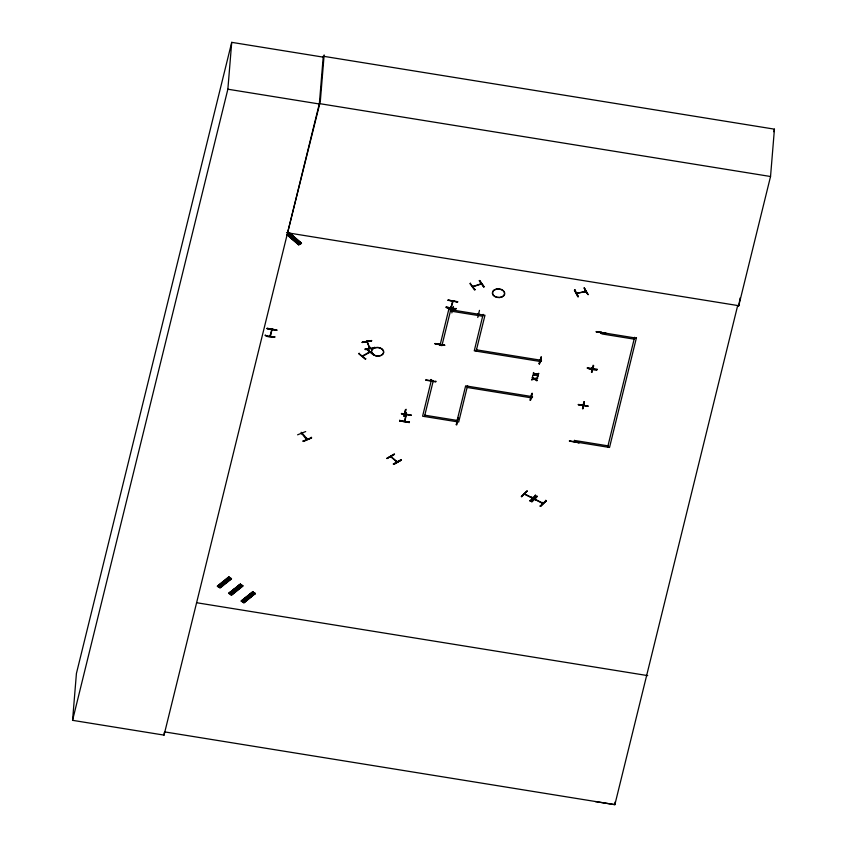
<?xml version="1.0" encoding="UTF-8"?>
<svg xmlns="http://www.w3.org/2000/svg" width="847" height="847" viewBox="0 0 847 847"><rect width="100%" height="100%" fill="white"/><g stroke="black" fill="none" stroke-linecap="round" stroke-linejoin="round"><path stroke-width="1.27" d="M472.637 286.54L473.769 286.445L472.795 286.455M481.509 283.925L480.535 284.243L480.418 283.533M404.982 420.8L404.368 421.234M439.402 345.29L440.048 344.782M574.128 441.594L574.361 440.355M592.233 368.773L592.053 367.884M600.735 333.464L600.894 332.162L601.201 333.39M270.468 335.708L270.108 335.01M271.982 330.235L271.718 329.547M272.067 329.705L270.331 336.174M72.567 720.331L227.864 89.21L319.34 103.99L323.268 56.251L774.433 129.157L770.537 176.504L319.372 103.599L164.043 735.111L72.567 720.331L76.421 673.471L231.718 42.35L323.194 57.13M164.043 735.111L164.254 732.507M227.864 89.21L231.718 42.35M274.894 336.735C275.254 338.472 264.37 336.471 265.227 335.02M267.059 328.721L276.821 330.044L267.101 328.318M271.845 330.351L271.919 329.599M324.136 54.917L320.314 101.386L287.578 232.798M297.593 434.818L305.693 431.557M302.188 433.675L301.511 433.6M302.04 434.098L302.464 433.558M311.304 437.211L311.58 437.931L303.448 441.478L303.173 440.758M307.27 439.17C292.67 421.584 309.102 443.997 306.487 438.291M306.773 438.164L306.455 438.778M359.213 353.178L358.779 353.802L365.311 359.223L365.756 358.599M371.621 340.505L362.22 342.135M363.31 355.973L363.427 355.412M374.533 347.228L374.66 347.99L365.258 349.62L365.131 348.858M369.631 348.466L366.804 341.066M366.529 349.292L373.474 354.48L366.613 348.9M367.037 342.432L367.429 341.69M367.397 342.442L367.492 341.595M369.324 352.543L368.911 351.897M369.345 347.789L369.398 347.101M369.959 348.403L369.726 347.048M369.281 347.873L369.853 347.101M386.963 458.449L394.458 454.024L386.984 458.195M391.621 456.554L391.25 457.136M393.739 464.357L401.213 460.196L393.749 464.4L393.421 463.711M396.756 461.403L396.332 460.99M399.742 420.165L399.615 420.927M396.29 461.477L396.587 460.842M401.425 413.844L411.208 415.072L401.52 413.452M400.896 459.54L401.224 460.239M404.337 416.385L405.565 409.535L403.807 416.29L404.337 416.385L406.094 409.27M406.348 412.595L406.211 413.347L405.173 413.135M406.285 414.935L406.433 414.67M409.302 422.526L399.625 420.885L409.302 422.537L409.429 421.774M426.157 379.541L426.03 380.303M431.028 379.477L430.784 380.61M431.345 380.165L431.134 380.769L431.367 379.53M467.565 385.576L458.693 422.039L422.6 416.205L431.472 379.742M434.987 343.924L444.77 345.153L435.083 343.543M426.041 380.229L435.718 381.912L435.845 381.15M446.231 306.783C445.353 308.287 456.289 310.108 455.919 308.393M457.602 302.061L447.957 300.05L457.698 301.691M450.763 309.727L441.933 345.608L440.048 345.301L448.921 308.837M450.953 307.26L451.102 306.709M451.472 306.72L451.207 308.001M453.452 306.487L451.832 312.892M452.679 309.356L453.039 310.182M453.05 310.14L453.251 309.409M456.194 421.457L456.11 420.631M458.513 418.143L458.005 417.666L456.798 424.855L456.289 424.379M470.466 283.12L469.947 283.66L474.521 289.96L475.04 289.409M477.761 317.477L479.476 310.362M478.629 313.993L478.079 313.655M478.142 313.422L478.576 313.962M481.17 283.014L481.35 284.02M481.403 283.025L481.117 283.703M476.512 349.239L476.459 349.822L541.106 360.271L540.778 361.574L474.256 350.827L483.129 314.364M484.198 286.805L479.582 280.473L483.743 286.572M521.688 496.744L527.162 490.837M537.062 379.922L536.892 380.854L534.573 379.318L531.81 379.625M531.778 380.017L531.937 379.117M530.476 399.975L532.17 393.516L530.508 400.345L529.968 400.25L531.694 393.527M534.161 378.577L532.318 377.794L532.488 376.862M538.141 375.549L537.972 376.481L535.643 374.946L532.848 375.655L533.007 374.755M535.23 374.215L533.398 373.432L533.557 372.5M532.255 393.241L531.694 393.537M532.519 396.565L532.414 397.285L531.429 397.179M535.23 378.715L537.591 378.048L534.775 378.376M525.458 493.865L525.14 494.5L524.314 494.076M536.299 374.353L538.66 373.686L535.855 374.014M537.464 378.556L537.623 377.656M538.533 374.194L538.692 373.294M541.222 356.809L538.936 363.818L539.507 363.522M535.357 494.997L535.78 495.611L530.338 501.128L529.915 500.503M541.477 360.123L541.339 360.875L540.397 360.409M524.452 494.193L532.424 498.195L531.641 497.284M531.831 497.094L532.551 497.93M534.669 499.338L535.622 499.307M535.579 499.794L535.812 499.116M540.238 506.157L546.124 500.821L540.693 506.379L540.27 505.765M542.863 503.489L541.995 502.536M542.186 502.345L543.054 503.298L534.859 499.137M545.712 500.249L546.135 500.873M574.986 289.769L574.446 290.267L578.374 296.768L574.922 289.812M577.781 292.861L577.675 293.433L577.665 292.639M569.449 440.768L579.041 442.801L579.168 442.039M588.072 294.608L584.208 287.758M584.811 291.516C587.14 290.743 584.441 292.935 584.959 290.86M585.055 291.792L585.012 290.765M585.658 290.627L585.828 291.336M574.605 441.52L574.7 440.408M578.321 404.802L588.093 406.041L578.406 404.411M587.691 294.385L584.314 288.075M582.302 405.364L582.281 404.591M582.175 405.311L582.514 404.358M582.461 408.349L582.969 408.826L584.176 401.626M583.181 405.893L582.842 405.84M583.117 405.194L583.191 404.474M583.265 404.559L583.318 405.258L582.238 405.078M584.218 401.933L582.567 408.709L584.239 401.669M587.416 367.556C586.537 369.059 597.474 370.88 597.103 369.165M591.418 368.614L591.365 367.979M591.481 367.926L591.248 368.9M593.144 365.195L591.534 372.278L593.641 365.671L591.926 372.394L591.428 371.907M592.159 368.784L592.286 367.492M592.275 368.826L592.339 368.149M592.625 367.545L592.413 368.71M596.246 331.939L606.029 333.178L596.341 331.548M601.254 332.765L601.105 333.03M601.296 332.162L601.275 332.913M634.594 337.265L607.648 447.152M607.966 445.85L575.642 440.62L575.325 441.933L609.533 447.46L636.478 337.572M615.081 802.067L614.869 804.65L595.229 801.569M399.71 420.504L409.387 422.166M426.126 379.88L435.803 381.542M446.104 307.525L455.792 309.102M455.877 308.774L446.189 307.122L455.866 308.827M569.375 441.107L579.041 442.78M596.976 369.917L587.299 368.244M597.061 369.557L587.363 367.99L597.071 369.557M265.185 335.412L274.83 337.17M165.006 731.956L614.869 804.65L737.684 305.545L738.753 305.703L740.119 297.964M576.606 293.348L577.622 293.126M424.485 416.512L433.315 380.631L431.43 380.335M456.808 421.732L465.638 385.861L532.16 396.608L531.842 397.921L467.195 387.471M476.141 351.134L484.971 315.264L448.878 309.43M532.318 377.794L532.456 377.254L534.743 378.768M532.848 375.655L535.198 374.607M533.398 373.432L533.525 372.892L535.823 374.395M773.809 131.698L774.433 129.157M770.537 176.504L738.722 305.799L737.663 305.629M406.147 413.304L405.184 413.177L406.031 413.315M404.4 421.266L406.105 414.617M404.739 421.319L406.454 414.818M435.083 343.533L444.696 345.385M439.487 345.375L439.561 344.75M439.826 345.428L440.017 344.898M450.858 307.853L452.594 301.236M451.229 307.937L452.976 301.32L452.732 302.03M456.205 421.414L457.094 421.234L456.11 421.086M456.258 424.771L458.068 418.005M539.475 363.914L541.138 357.085L539.412 363.808M531.397 396.872L532.287 396.947M600.714 333.369L600.925 332.712M591.989 368.572L592.254 367.979M582.821 406.253L582.99 405.575L582.789 406.179M574.118 441.499L574.658 440.906M574.478 441.573L574.668 441.054M605.933 333.549L596.267 331.791M270.045 335.571L269.865 336.238M480.63 284.211L481.255 283.734L472.732 286.519M481.403 283.989L473.007 286.741M362.188 342.41L371.6 340.79M470.36 283.47L475.008 289.801M576.807 293.613L577.421 293.126M577.855 296.863L574.488 290.203M271.633 329.684L270.214 336.227M287.895 234.439L287.059 234.884L298.61 244.836L301.49 243.237L289.769 233.211L287.281 234.598L298.927 244.667L287.387 234.714M300.653 243.724L289.282 233.486L289.949 233.285L301.479 243.258M289.452 233.581L301.161 243.438L300.621 243.724M298.98 244.635L299.478 244.349L287.758 234.323L299.319 244.349M300.971 243.555L289.282 233.486M521.233 496.511L527.078 491.101L521.614 496.638M531.63 501.731L537.072 496.215M530.338 501.117L535.749 495.548M530 500.905L535.442 495.389M531.937 501.89L537.443 496.353M534.817 499.444L535.378 499.741M540.322 506.125L545.796 500.651M540.354 506.157L546.103 500.799M359.086 353.57L365.724 358.99M298.779 244.645L287.281 234.672M300.801 243.544L289.25 233.592M405.226 412.902L406.306 413.082M217.488 586.082L217.997 586.495L229.346 577.389L228.838 576.976L217.287 586.166L220.188 587.966L231.538 578.861L228.626 577.04L217.51 586.188M217.997 586.495L229.336 577.283L218.166 586.696M219.309 587.437L230.649 578.31L231.369 578.66L219.532 587.469M219.362 587.469L230.86 578.247M228.754 593.313L240.304 584.123L242.994 586.008L231.633 595.123L228.754 593.313L240.315 584.229L240.813 584.536L229.463 593.641M229.124 593.535L240.315 584.229M229.293 593.652L240.792 584.43L228.955 593.228M230.776 594.583L242.316 585.393L242.835 585.806L231.485 594.912L230.776 594.583L242.337 585.499L231.146 594.816M241.331 601.042L252.501 591.937L255.222 593.44L244.042 602.852L241.151 601.031L252.702 591.852L253.211 592.265L242.03 601.571L252.988 592.222M241.649 601.349L253.2 592.159M254.725 593.218L243.184 602.323L254.725 593.133L255.392 593.747M254.894 593.44L243.163 602.302M243.894 602.651L255.212 593.514M243.692 602.651L255.233 593.546M362.421 356.036L369.504 351.971M369.832 352.246L362.643 356.322M288.446 235.614L290.945 234.217M289.229 236.281L291.728 234.894M290.405 237.298L292.893 235.911M291.442 238.187L293.941 236.8M292.617 239.203L295.116 237.816M297.636 243.534L300.134 242.147M393.389 464.092L400.917 459.868L393.442 464.04M456.946 421.531L456.11 421.372M531.503 396.883L532.35 396.999M303.226 441.181L311.558 437.857M303.141 441.149L311.357 437.645M585.775 291.643L576.701 293.327L585.732 291.357M524.505 493.886L525.32 494.277M229.336 577.283L217.668 586.389M231.347 578.554L219.659 587.659L231.03 578.565M242.602 585.764L231.464 594.806M531.905 379.509L534.129 378.969M584.176 288.149L588.104 294.65M366.603 349.186L373.178 354.607M365.131 349.239L374.543 347.662M396.999 462.091L390.679 456.639M390.933 456.491L397.169 461.806M286.519 232.629L738.753 305.703M636.425 338.165L602.217 332.627L601.899 333.94L634.223 339.16M450.435 311.04L482.758 316.259M424.802 415.199L457.126 420.419M196.557 602.715L647.722 675.62M447.936 300.314L457.624 301.924M540.46 360.451L541.339 360.6M541.275 360.833L540.492 360.737M578.332 404.654L588.03 406.274M401.446 413.696L411.144 415.305M267.165 328.35L276.821 330.065M267.08 328.583L276.747 330.288M369.927 348.339L367.132 341.701L367.45 342.389M524.706 493.949L532.615 498.004M542.641 503.457L534.753 499.381M227.674 577.908L230.204 579.486M239.14 585.055L241.66 586.622M251.548 592.784L254.068 594.361M222.74 581.868L225.26 583.445M234.196 589.014L236.715 590.592M246.604 596.754L249.124 598.321M221.586 582.789L224.106 584.366M233.041 589.936L235.572 591.513M245.45 597.675L247.97 599.253M220.569 583.615L223.089 585.192M232.025 590.761L234.545 592.339M244.434 598.501L246.953 600.068M219.415 584.536L221.935 586.113M230.871 591.682L233.401 593.26M243.28 599.422L245.799 600.999M218.642 585.161L221.173 586.727M230.109 592.307L232.629 593.874M242.507 600.036L245.037 601.614M536.267 374.745L538.099 375.941M535.198 379.107L537.03 380.303M394.48 454.426L386.994 458.587M592.572 368.106L592.042 368.625M252.83 592.138L241.363 600.968M483.711 286.964L479.211 280.548L483.785 286.847M371.621 340.907L362.209 342.537M367.132 341.013L367.069 342.495L367.164 341.076M373.643 354.988A6.12 4.277 4.7 0 0 383.575 352.828A6.12 4.277 4.7 0 0 375.422 347.746A6.12 4.277 4.7 0 0 373.643 354.988M373.633 354.819A6.162 4.299 4.7 0 0 383.617 352.648A6.162 4.299 4.7 0 0 375.422 347.545A6.162 4.299 4.7 0 0 373.633 354.819M494.637 296.461A6.12 4.277 4.7 0 0 504.558 294.301A6.12 4.277 4.7 0 0 496.416 289.219A6.12 4.277 4.7 0 0 494.637 296.461M494.627 296.291A6.162 4.299 4.7 0 0 504.611 294.121A6.162 4.299 4.7 0 0 496.416 289.018A6.162 4.299 4.7 0 0 494.627 296.291"/></g></svg>
